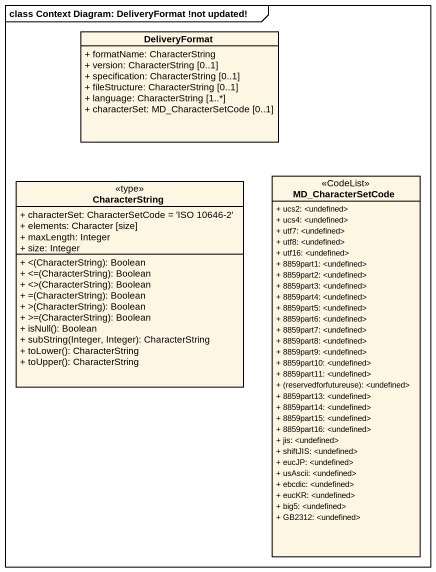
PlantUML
@startuml
mainframe class Context Diagram: DeliveryFormat !not updated!
hide circle
hide empty members
skinparam classAttributeIconSize 0
class DeliveryFormat {
  + formatName: CharacterString
  + version: CharacterString [0..1]
  + specification: CharacterString [0..1]
  + fileStructure: CharacterString [0..1]
  + language: CharacterString [1..*]
  + characterSet: MD_CharacterSetCode [0..1]
}
class CharacterString <<type>> {
  + characterSet: CharacterSetCode = 'ISO 10646-2'
  + elements: Character [size]
  + maxLength: Integer
  + size: Integer
  + <(CharacterString): Boolean
  + <=(CharacterString): Boolean
  + <>(CharacterString): Boolean
  + =(CharacterString): Boolean
  + >(CharacterString): Boolean
  + >=(CharacterString): Boolean
  + isNull(): Boolean
  + subString(Integer, Integer): CharacterString
  + toLower(): CharacterString
  + toUpper(): CharacterString
}
class MD_CharacterSetCode <<CodeList>> {
  + ucs2: <undefined>
  + ucs4: <undefined>
  + utf7: <undefined>
  + utf8: <undefined>
  + utf16: <undefined>
  + 8859part1: <undefined>
  + 8859part2: <undefined>
  + 8859part3: <undefined>
  + 8859part4: <undefined>
  + 8859part5: <undefined>
  + 8859part6: <undefined>
  + 8859part7: <undefined>
  + 8859part8: <undefined>
  + 8859part9: <undefined>
  + 8859part10: <undefined>
  + 8859part11: <undefined>
  {field} + (reservedforfutureuse): <undefined>
  + 8859part13: <undefined>
  + 8859part14: <undefined>
  + 8859part15: <undefined>
  + 8859part16: <undefined>
  + jis: <undefined>
  + shiftJIS: <undefined>
  + eucJP: <undefined>
  + usAscii: <undefined>
  + ebcdic: <undefined>
  + eucKR: <undefined>
  + big5: <undefined>
  + GB2312: <undefined>
}
@enduml
